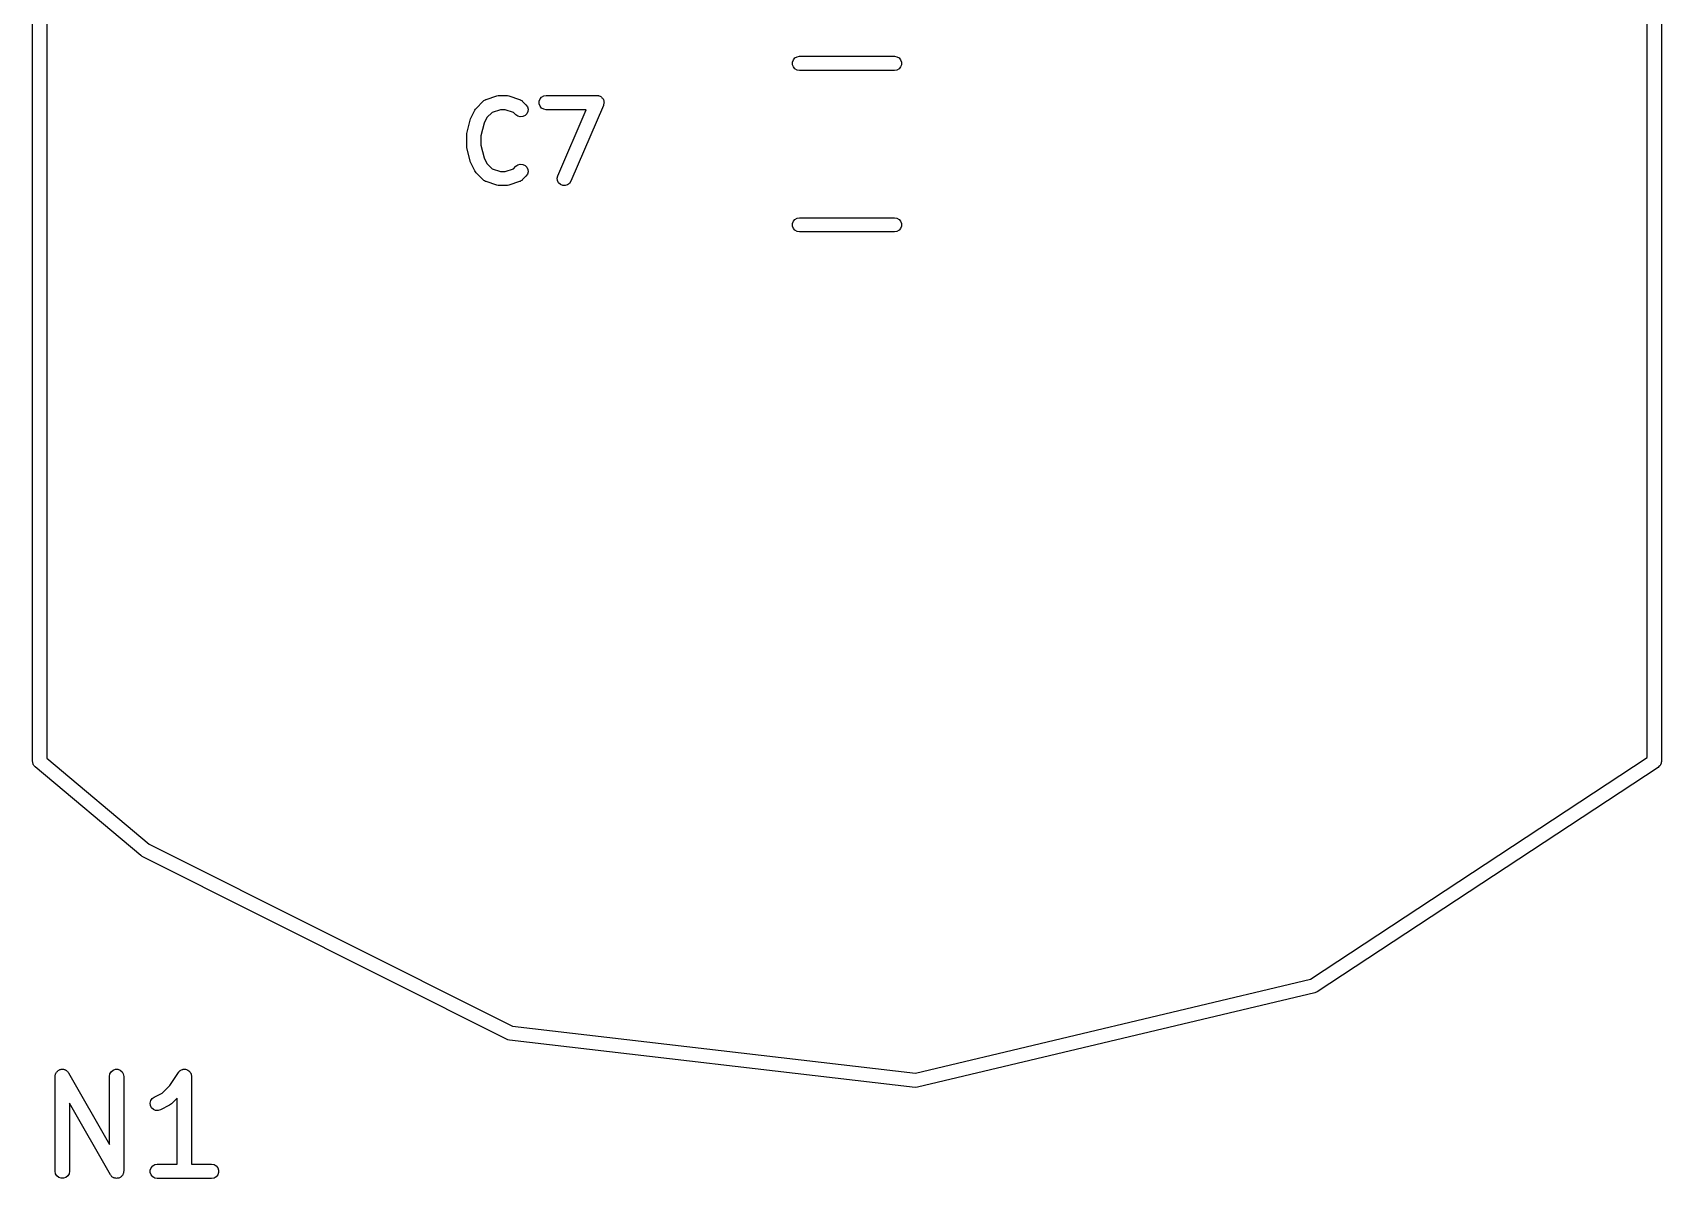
# Model space of a CAD drawing. Extents: x 76 to 223, y -93 to -41.
# Drawn here: x 81.42 to 98.58, y -73.39 to -61.33 of the extents above; entities that cross this region are included whole.
import ezdxf

# ---------------------------------------------------------------- set-up
doc = ezdxf.new("R2010")
doc.units = 0
doc.header["$MEASUREMENT"] = 0
doc.layers.add('BLACK', color=7, linetype='CONTINUOUS')

msp = doc.modelspace()

# ---------------------------------------------------------------- linework, layer by layer
at = {"layer": 'Black'}
for p, q in [((81.425, -69), (81.425, -51)), ((81.575, -51.0404), (81.575, -68.965)), ((98.425, -68.9596), (98.425, -51.035)), ((98.575, -51), (98.575, -69)), ((89.4261, -61.637), (89.435, -61.6125)), ((89.4261, -61.663), (89.4261, -61.637)), ((89.435, -61.6875), (89.4261, -61.663)), ((89.435, -61.6125), (89.4518, -61.5925)), ((89.4518, -61.7075), (89.435, -61.6875)), ((89.4518, -61.5925), (89.4743, -61.5795)), ((89.4743, -61.7205), (89.4518, -61.7075)), ((89.4743, -61.5795), (89.5, -61.575)), ((89.5, -61.725), (89.4743, -61.7205)), ((89.5, -61.575), (90.5, -61.575)), ((90.5, -61.725), (89.5, -61.725)), ((90.5, -61.575), (90.5257, -61.5795)), ((90.5257, -61.7205), (90.5, -61.725)), ((90.5257, -61.5795), (90.5482, -61.5925)), ((90.5482, -61.7075), (90.5257, -61.7205)), ((90.5482, -61.5925), (90.565, -61.6125)), ((90.565, -61.6875), (90.5482, -61.7075)), ((90.565, -61.6125), (90.5739, -61.637)), ((90.5739, -61.663), (90.565, -61.6875)), ((90.5739, -61.637), (90.5739, -61.663)), ((86.0946, -62.1232), (86.1708, -62.047)), ((86.1708, -62.047), (86.1743, -62.0445)), ((86.1743, -62.0445), (86.1772, -62.0413)), ((86.1772, -62.0413), (86.1849, -62.0371)), ((86.1849, -62.0371), (86.1921, -62.032)), ((86.1921, -62.032), (86.1963, -62.0309)), ((86.1963, -62.0309), (86.2001, -62.0288)), ((86.2001, -62.0288), (86.3144, -61.9908)), ((86.3144, -61.9908), (86.3263, -61.989)), ((86.3263, -61.989), (86.3381, -61.9869)), ((86.3381, -61.9869), (86.4143, -61.9869)), ((86.4143, -61.9869), (86.4261, -61.989)), ((86.4261, -61.989), (86.438, -61.9908)), ((86.438, -61.9908), (86.5523, -62.0288)), ((86.5523, -62.0288), (86.5561, -62.0309)), ((86.5561, -62.0309), (86.5603, -62.032)), ((86.5603, -62.032), (86.5675, -62.0371)), ((86.5675, -62.0371), (86.5752, -62.0413)), ((86.5752, -62.0413), (86.5781, -62.0445)), ((86.5781, -62.0445), (86.5816, -62.047)), ((86.5816, -62.047), (86.6197, -62.0851)), ((86.7595, -62.0489), (86.7684, -62.0244)), ((86.7595, -62.0749), (86.7595, -62.0489)), ((86.7684, -62.0994), (86.7595, -62.0749)), ((86.7684, -62.0244), (86.7851, -62.0045)), ((86.7851, -62.0045), (86.8077, -61.9914)), ((86.8077, -61.9914), (86.8333, -61.9869)), ((86.8333, -61.9869), (87.3667, -61.9869)), ((87.3667, -61.9869), (87.3752, -61.9884)), ((87.3752, -61.9884), (87.3838, -61.9889)), ((87.3838, -61.9889), (87.3879, -61.9906)), ((87.3879, -61.9906), (87.3923, -61.9914)), ((87.3923, -61.9914), (87.3998, -61.9957)), ((87.3998, -61.9957), (87.4077, -61.9991)), ((87.4077, -61.9991), (87.411, -62.0022)), ((87.411, -62.0022), (87.4149, -62.0045)), ((87.4149, -62.0045), (87.4204, -62.0111)), ((87.4204, -62.0111), (87.4267, -62.017)), ((87.4267, -62.017), (87.4287, -62.021)), ((87.4287, -62.021), (87.4316, -62.0244)), ((87.4316, -62.0244), (87.4346, -62.0325)), ((87.4346, -62.0325), (87.4385, -62.0402)), ((87.4376, -62.083), (87.4356, -62.0914)), ((87.4405, -62.0749), (87.4376, -62.083)), ((87.4385, -62.0402), (87.439, -62.0447)), ((87.439, -62.0447), (87.4405, -62.0489)), ((87.4405, -62.0489), (87.4405, -62.0575)), ((87.4405, -62.0575), (87.4415, -62.0661)), ((87.4415, -62.0661), (87.4405, -62.0704)), ((87.4405, -62.0704), (87.4405, -62.0749)), ((85.9987, -62.3866), (86.0368, -62.2342)), ((86.0368, -62.2342), (86.0401, -62.2267)), ((86.0401, -62.2267), (86.0424, -62.2188)), ((86.0424, -62.2188), (86.0805, -62.1426)), ((86.0805, -62.1426), (86.0877, -62.133)), ((86.0877, -62.133), (86.0946, -62.1232)), ((86.2093, -62.2206), (86.1803, -62.2786)), ((86.2643, -62.1656), (86.2093, -62.2206)), ((86.3503, -62.1369), (86.2643, -62.1656)), ((86.4021, -62.1369), (86.3503, -62.1369)), ((86.4881, -62.1656), (86.4021, -62.1369)), ((86.5136, -62.1911), (86.4881, -62.1656)), ((86.535, -62.2061), (86.5136, -62.1911)), ((86.5601, -62.2128), (86.535, -62.2061)), ((86.5861, -62.2105), (86.5601, -62.2128)), ((86.6097, -62.1995), (86.5861, -62.2105)), ((86.6281, -62.1811), (86.6097, -62.1995)), ((86.6197, -62.0851), (86.6346, -62.1064)), ((86.6391, -62.1575), (86.6281, -62.1811)), ((86.6346, -62.1064), (86.6414, -62.1316)), ((86.6414, -62.1316), (86.6391, -62.1575)), ((86.7851, -62.1194), (86.7684, -62.0994)), ((86.8077, -62.1324), (86.7851, -62.1194)), ((86.8333, -62.1369), (86.8077, -62.1324)), ((87.2529, -62.1369), (86.8333, -62.1369)), ((86.9549, -62.8324), (87.2529, -62.1369)), ((87.4356, -62.0914), (87.0927, -62.8914)), ((85.9964, -62.4048), (85.998, -62.3957)), ((85.9964, -62.519), (85.9964, -62.4048)), ((85.998, -62.3957), (85.9987, -62.3866)), ((86.1803, -62.2786), (86.1464, -62.414)), ((86.1464, -62.414), (86.1464, -62.5098)), ((85.998, -62.5281), (85.9964, -62.519)), ((85.9987, -62.5372), (85.998, -62.5281)), ((86.0368, -62.6896), (85.9987, -62.5372)), ((86.1464, -62.5098), (86.1803, -62.6453)), ((86.0401, -62.6971), (86.0368, -62.6896)), ((86.0424, -62.705), (86.0401, -62.6971)), ((86.0805, -62.7812), (86.0424, -62.705)), ((86.1803, -62.6453), (86.2093, -62.7032)), ((86.2093, -62.7032), (86.2643, -62.7583)), ((86.2643, -62.7583), (86.3503, -62.7869)), ((86.4021, -62.7869), (86.4881, -62.7583)), ((86.4881, -62.7583), (86.5136, -62.7327)), ((86.5136, -62.7327), (86.535, -62.7177)), ((86.535, -62.7177), (86.5601, -62.711)), ((86.5601, -62.711), (86.5861, -62.7133)), ((86.5861, -62.7133), (86.6097, -62.7243)), ((86.6097, -62.7243), (86.6281, -62.7427)), ((86.6281, -62.7427), (86.6391, -62.7663)), ((86.6391, -62.7663), (86.6414, -62.7922)), ((86.0877, -62.7908), (86.0805, -62.7812)), ((86.0946, -62.8007), (86.0877, -62.7908)), ((86.1708, -62.8768), (86.0946, -62.8007)), ((86.1743, -62.8793), (86.1708, -62.8768)), ((86.1772, -62.8826), (86.1743, -62.8793)), ((86.1849, -62.8867), (86.1772, -62.8826)), ((86.1921, -62.8918), (86.1849, -62.8867)), ((86.1963, -62.8929), (86.1921, -62.8918)), ((86.2001, -62.895), (86.1963, -62.8929)), ((86.3144, -62.9331), (86.2001, -62.895)), ((86.3263, -62.9348), (86.3144, -62.9331)), ((86.3381, -62.9369), (86.3263, -62.9348)), ((86.4143, -62.9369), (86.3381, -62.9369)), ((86.3503, -62.7869), (86.4021, -62.7869)), ((86.4261, -62.9348), (86.4143, -62.9369)), ((86.438, -62.9331), (86.4261, -62.9348)), ((86.5523, -62.895), (86.438, -62.9331)), ((86.5561, -62.8929), (86.5523, -62.895)), ((86.5603, -62.8918), (86.5561, -62.8929)), ((86.5675, -62.8867), (86.5603, -62.8918)), ((86.5752, -62.8826), (86.5675, -62.8867)), ((86.5781, -62.8793), (86.5752, -62.8826)), ((86.5816, -62.8768), (86.5781, -62.8793)), ((86.6197, -62.8387), (86.5816, -62.8768)), ((86.6346, -62.8174), (86.6197, -62.8387)), ((86.6414, -62.7922), (86.6346, -62.8174)), ((86.9489, -62.8577), (86.9549, -62.8324)), ((86.952, -62.8836), (86.9489, -62.8577)), ((86.9638, -62.9068), (86.952, -62.8836)), ((86.9827, -62.9247), (86.9638, -62.9068)), ((87.0067, -62.9349), (86.9827, -62.9247)), ((87.0327, -62.9364), (87.0067, -62.9349)), ((87.0576, -62.9288), (87.0327, -62.9364)), ((87.0785, -62.9132), (87.0576, -62.9288)), ((87.0927, -62.8914), (87.0785, -62.9132)), ((89.4518, -63.2925), (89.4743, -63.2795)), ((89.4743, -63.2795), (89.5, -63.275)), ((89.5, -63.275), (90.5, -63.275)), ((90.5, -63.275), (90.5257, -63.2795)), ((90.5257, -63.2795), (90.5482, -63.2925)), ((89.4261, -63.337), (89.435, -63.3125)), ((89.4261, -63.363), (89.4261, -63.337)), ((89.435, -63.3875), (89.4261, -63.363)), ((89.435, -63.3125), (89.4518, -63.2925)), ((89.4518, -63.4075), (89.435, -63.3875)), ((89.4743, -63.4205), (89.4518, -63.4075)), ((89.5, -63.425), (89.4743, -63.4205)), ((90.5, -63.425), (89.5, -63.425)), ((90.5257, -63.4205), (90.5, -63.425)), ((90.5482, -63.4075), (90.5257, -63.4205)), ((90.5482, -63.2925), (90.565, -63.3125)), ((90.565, -63.3875), (90.5482, -63.4075)), ((90.565, -63.3125), (90.5739, -63.337)), ((90.5739, -63.363), (90.565, -63.3875)), ((90.5739, -63.337), (90.5739, -63.363)), ((81.4261, -69.0065), (81.425, -69)), ((81.4261, -69.013), (81.4261, -69.0065)), ((81.4284, -69.0192), (81.4261, -69.013)), ((81.4295, -69.0257), (81.4284, -69.0192)), ((81.4328, -69.0313), (81.4295, -69.0257)), ((81.435, -69.0375), (81.4328, -69.0313)), ((81.4393, -69.0425), (81.435, -69.0375)), ((81.4425, -69.0482), (81.4393, -69.0425)), ((81.4476, -69.0524), (81.4425, -69.0482)), ((81.4518, -69.0575), (81.4476, -69.0524)), ((82.5645, -69.9912), (81.4518, -69.0575)), ((81.575, -68.965), (82.6542, -69.8706)), ((94.879, -71.2945), (98.425, -68.9596)), ((98.5412, -69.0626), (94.9505, -71.427)), ((98.5491, -69.0552), (98.5412, -69.0626)), ((98.5575, -69.0482), (98.5491, -69.0552)), ((98.5586, -69.0463), (98.5575, -69.0482)), ((98.5602, -69.0448), (98.5586, -69.0463)), ((98.565, -69.0351), (98.5602, -69.0448)), ((98.5705, -69.0257), (98.565, -69.0351)), ((98.5709, -69.0235), (98.5705, -69.0257)), ((98.5719, -69.0215), (98.5709, -69.0235)), ((98.5731, -69.0107), (98.5719, -69.0215)), ((98.575, -69), (98.5731, -69.0107)), ((82.6542, -69.8706), (86.4776, -71.7882)), ((82.5721, -69.9955), (82.5645, -69.9912)), ((82.5791, -70.0007), (82.5721, -69.9955)), ((86.4221, -71.9283), (82.5791, -70.0007)), ((90.7218, -72.2821), (94.879, -71.2945)), ((94.9265, -71.4374), (90.7436, -72.4311)), ((94.9505, -71.427), (94.9265, -71.4374)), ((94.9265, -71.4374), (94.9265, -71.4374)), ((86.4776, -71.7882), (90.7218, -72.2821)), ((86.4296, -71.9305), (86.4221, -71.9283)), ((86.4221, -71.9283), (86.4221, -71.9283)), ((86.4471, -71.9357), (86.4296, -71.9305)), ((90.7176, -72.4326), (86.4471, -71.9357)), ((86.4471, -71.9357), (86.4471, -71.9357)), ((81.6631, -72.3164), (81.6643, -72.3098)), ((81.6631, -73.3164), (81.6631, -72.3164)), ((81.6643, -72.303), (81.6665, -72.297)), ((81.6643, -72.3098), (81.6643, -72.303)), ((81.6665, -72.297), (81.6676, -72.2907)), ((81.6676, -72.2907), (81.671, -72.2849)), ((81.671, -72.2849), (81.6733, -72.2786)), ((81.6733, -72.2786), (81.6774, -72.2737)), ((81.6774, -72.2737), (81.6806, -72.2682)), ((81.6806, -72.2682), (81.6858, -72.2638)), ((81.6858, -72.2638), (81.6901, -72.2587)), ((81.6901, -72.2587), (81.6957, -72.2555)), ((81.6957, -72.2555), (81.7006, -72.2514)), ((81.7006, -72.2514), (81.7069, -72.2491)), ((81.7069, -72.2491), (81.7128, -72.2458)), ((81.7128, -72.2458), (81.7191, -72.2447)), ((81.7191, -72.2447), (81.7251, -72.2425)), ((81.7251, -72.2425), (81.7318, -72.2425)), ((81.7318, -72.2425), (81.7384, -72.2414)), ((81.7384, -72.2414), (81.7447, -72.2425)), ((81.7447, -72.2425), (81.7511, -72.2425)), ((81.7511, -72.2425), (81.7574, -72.2448)), ((81.7574, -72.2448), (81.7641, -72.246)), ((81.7641, -72.246), (81.7696, -72.2492)), ((81.7696, -72.2492), (81.7756, -72.2514)), ((81.7756, -72.2514), (81.7807, -72.2558)), ((81.7807, -72.2558), (81.7866, -72.2591)), ((81.7866, -72.2591), (81.7906, -72.2641)), ((81.7906, -72.2641), (81.7955, -72.2682)), ((81.7955, -72.2682), (81.7989, -72.274)), ((81.7989, -72.274), (81.8032, -72.2792)), ((81.8032, -72.2792), (82.2345, -73.034)), ((82.2345, -72.3164), (82.239, -72.2907)), ((82.2345, -73.034), (82.2345, -72.3164)), ((82.239, -72.2907), (82.2521, -72.2682)), ((82.2521, -72.2682), (82.272, -72.2514)), ((82.272, -72.2514), (82.2965, -72.2425)), ((82.2965, -72.2425), (82.3225, -72.2425)), ((82.3225, -72.2425), (82.347, -72.2514)), ((82.347, -72.2514), (82.367, -72.2682)), ((82.367, -72.2682), (82.38, -72.2907)), ((82.38, -72.2907), (82.3845, -72.3164)), ((82.3845, -72.3164), (82.3845, -73.3164)), ((82.8703, -72.4115), (82.9614, -72.2748)), ((82.9614, -72.2748), (82.9643, -72.2718)), ((82.9643, -72.2718), (82.9664, -72.2682)), ((82.9664, -72.2682), (82.9732, -72.2624)), ((82.9732, -72.2624), (82.9794, -72.2559)), ((82.9794, -72.2559), (82.9831, -72.2541)), ((82.9831, -72.2541), (82.9863, -72.2514)), ((82.9863, -72.2514), (82.9947, -72.2484)), ((82.9947, -72.2484), (83.0027, -72.2444)), ((83.0027, -72.2444), (83.0069, -72.2439)), ((83.0069, -72.2439), (83.0108, -72.2425)), ((83.0108, -72.2425), (83.0197, -72.2425)), ((83.0197, -72.2425), (83.0286, -72.2415)), ((83.0286, -72.2415), (83.0327, -72.2425)), ((83.0327, -72.2425), (83.0368, -72.2425)), ((83.0368, -72.2425), (83.0452, -72.2456)), ((83.0452, -72.2456), (83.0539, -72.2477)), ((83.0539, -72.2477), (83.0574, -72.25)), ((83.0574, -72.25), (83.0613, -72.2514)), ((83.0613, -72.2514), (83.0682, -72.2572)), ((83.0682, -72.2572), (83.0756, -72.2621)), ((83.0756, -72.2621), (83.0781, -72.2655)), ((83.0781, -72.2655), (83.0813, -72.2682)), ((83.0813, -72.2682), (83.0857, -72.2759)), ((83.0857, -72.2759), (83.091, -72.2831)), ((83.091, -72.2831), (83.0922, -72.2871)), ((83.0922, -72.2871), (83.0943, -72.2907)), ((83.0943, -72.2907), (83.0958, -72.2995)), ((83.0958, -72.2995), (83.0984, -72.3081)), ((83.0984, -72.3081), (83.0981, -72.3123)), ((83.0981, -72.3123), (83.0988, -72.3164)), ((83.0988, -72.3164), (83.0988, -73.2414)), ((82.6836, -72.5505), (82.7046, -72.535)), ((82.7046, -72.535), (82.7889, -72.4928)), ((82.7889, -72.4928), (82.8703, -72.4115)), ((90.7436, -72.4311), (90.7176, -72.4326)), ((90.7176, -72.4326), (90.7176, -72.4326)), ((82.2444, -73.3536), (81.8131, -72.5988)), ((81.8131, -72.5988), (81.8131, -73.3164)), ((82.6632, -72.5976), (82.6693, -72.5723)), ((82.6662, -72.6235), (82.6632, -72.5976)), ((82.6779, -72.6468), (82.6662, -72.6235)), ((82.6693, -72.5723), (82.6836, -72.5505)), ((82.6968, -72.6647), (82.6779, -72.6468)), ((82.7207, -72.675), (82.6968, -72.6647)), ((82.7467, -72.6766), (82.7207, -72.675)), ((82.7716, -72.6692), (82.7467, -72.6766)), ((82.8669, -72.6216), (82.7716, -72.6692)), ((82.8765, -72.6144), (82.8669, -72.6216)), ((82.8864, -72.6075), (82.8765, -72.6144)), ((82.9488, -72.5451), (82.8864, -72.6075)), ((82.9488, -73.2414), (82.9488, -72.5451)), ((81.6676, -73.342), (81.6631, -73.3164)), ((81.6806, -73.3646), (81.6676, -73.342)), ((81.7006, -73.3813), (81.6806, -73.3646)), ((81.7251, -73.3902), (81.7006, -73.3813)), ((81.7511, -73.3902), (81.7251, -73.3902)), ((81.7756, -73.3813), (81.7511, -73.3902)), ((81.7955, -73.3646), (81.7756, -73.3813)), ((81.8086, -73.342), (81.7955, -73.3646)), ((81.8131, -73.3164), (81.8086, -73.342)), ((82.2487, -73.3588), (82.2444, -73.3536)), ((82.2521, -73.3646), (82.2487, -73.3588)), ((82.257, -73.3687), (82.2521, -73.3646)), ((82.2611, -73.3736), (82.257, -73.3687)), ((82.2669, -73.377), (82.2611, -73.3736)), ((82.272, -73.3813), (82.2669, -73.377)), ((82.278, -73.3835), (82.272, -73.3813)), ((82.2836, -73.3867), (82.278, -73.3835)), ((82.2902, -73.3879), (82.2836, -73.3867)), ((82.2965, -73.3902), (82.2902, -73.3879)), ((82.3029, -73.3902), (82.2965, -73.3902)), ((82.3092, -73.3914), (82.3029, -73.3902)), ((82.3158, -73.3902), (82.3092, -73.3914)), ((82.3225, -73.3902), (82.3158, -73.3902)), ((82.3286, -73.3881), (82.3225, -73.3902)), ((82.3349, -73.387), (82.3286, -73.3881)), ((82.3407, -73.3836), (82.3349, -73.387)), ((82.347, -73.3813), (82.3407, -73.3836)), ((82.3519, -73.3772), (82.347, -73.3813)), ((82.3575, -73.374), (82.3519, -73.3772)), ((82.3618, -73.3689), (82.3575, -73.374)), ((82.367, -73.3646), (82.3618, -73.3689)), ((82.3702, -73.3591), (82.367, -73.3646)), ((82.3743, -73.3542), (82.3702, -73.3591)), ((82.3766, -73.3479), (82.3743, -73.3542)), ((82.38, -73.342), (82.3766, -73.3479)), ((82.3811, -73.3357), (82.38, -73.342)), ((82.3833, -73.3297), (82.3811, -73.3357)), ((82.3834, -73.323), (82.3833, -73.3297)), ((82.3845, -73.3164), (82.3834, -73.323)), ((82.6642, -73.3034), (82.6731, -73.2789)), ((82.6642, -73.3294), (82.6642, -73.3034)), ((82.6731, -73.3539), (82.6642, -73.3294)), ((82.6731, -73.2789), (82.6899, -73.2589)), ((82.6899, -73.3738), (82.6731, -73.3539)), ((82.6899, -73.2589), (82.7124, -73.2459)), ((82.7124, -73.3869), (82.6899, -73.3738)), ((82.7124, -73.2459), (82.7381, -73.2414)), ((82.7381, -73.3914), (82.7124, -73.3869)), ((82.7381, -73.2414), (82.9488, -73.2414)), ((83.3095, -73.3914), (82.7381, -73.3914)), ((83.0988, -73.2414), (83.3095, -73.2414)), ((83.3095, -73.2414), (83.3352, -73.2459)), ((83.3352, -73.3869), (83.3095, -73.3914)), ((83.3352, -73.2459), (83.3577, -73.2589)), ((83.3577, -73.3738), (83.3352, -73.3869)), ((83.3577, -73.2589), (83.3745, -73.2789)), ((83.3745, -73.3539), (83.3577, -73.3738)), ((83.3745, -73.2789), (83.3834, -73.3034)), ((83.3834, -73.3294), (83.3745, -73.3539)), ((83.3834, -73.3034), (83.3834, -73.3294))]:
    msp.add_line(p, q, dxfattribs=at)

doc.saveas('drawing.dxf')
